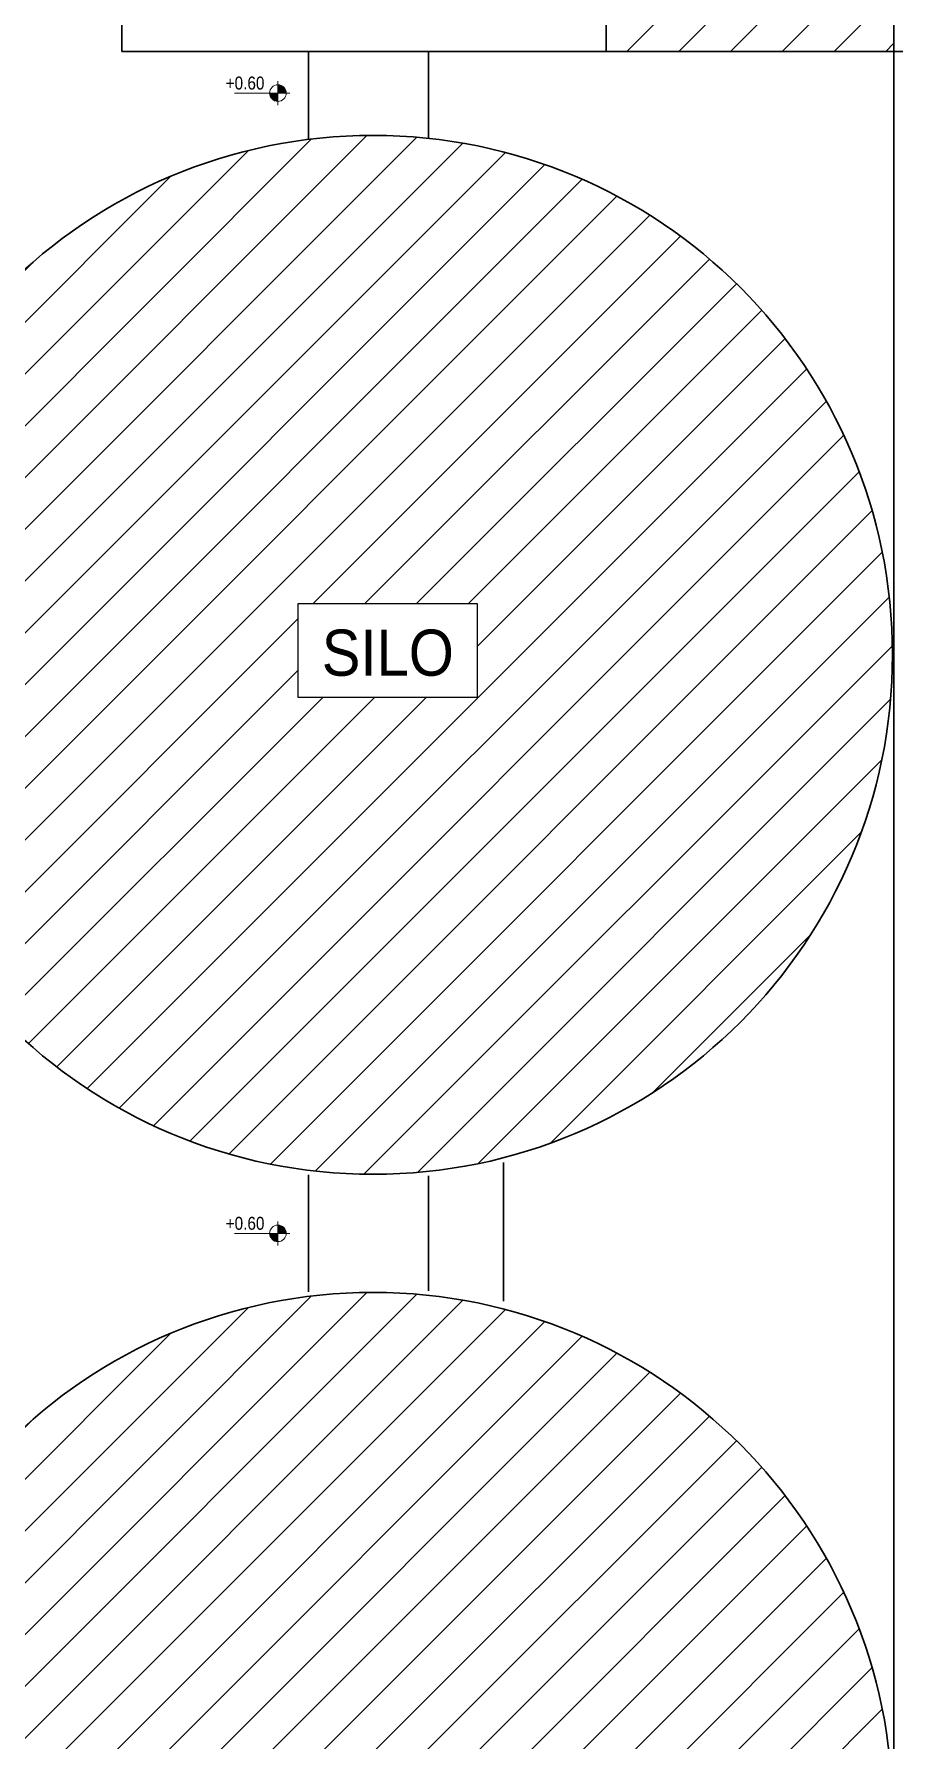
# Model space of a CAD drawing. Header units: millimetres. Extents: x -388065 to 2372687422, y -192755 to 667797.
# Drawn here: x -260932 to -242294, y 482864 to 519839 of the extents above; entities that cross this region are included whole.
import ezdxf
from ezdxf.enums import TextEntityAlignment as Align

# ---------------------------------------------------------------- set-up
doc = ezdxf.new("R2010")
doc.units = ezdxf.units.MM
for name, color, linetype in [('150', 7, 'Continuous'), ('45-TEXTS', 3, 'Continuous'), ('HSYM-25', 7, 'Continuous'), ('S-DIM', 5, 'Continuous'), ('S-HATCH', 30, 'Continuous')]:
    doc.layers.add(name, color=color, linetype=linetype)
for name, color, linetype, lineweight in [('KOT-20', 2, 'Continuous', 20), ('KOT-30', 3, 'Continuous', 0), ('STR-CONC', 3, 'Continuous', 30)]:
    doc.layers.add(name, color=color, linetype=linetype, lineweight=lineweight)
doc.styles.add('ARİEL TUR', font='arial.ttf', dxfattribs={"width": 0.85})
doc.styles.add('TITLE', font='arial.ttf')
doc.styles.add('WTURKCE', font='WTURKCE.SHX', dxfattribs={"width": 0.9})

# ---------------------------------------------------------------- blocks, each defined once
blk = doc.blocks.new('SSSLL')
at = {"layer": 'STR-CONC'}
for centre in [(-1067, 25083), (-1067, 3)]:
    blk.add_circle(centre, 11260, dxfattribs=at)
blk = doc.blocks.new('KOTP4')
at = {"layer": 'KOT-20', "color": 7}
for p, q in [((-0.94, 0), (0.26, 0)), ((0, 0.26), (0, -0.26))]:
    blk.add_line(p, q, dxfattribs=at)
at = {"layer": 'KOT-20', "color": 1, "const_width": 0.18}
for points in [[(-0.09, 0, 0.414214), (0, -0.09, 1)], [(0.09, 0, 0.414214), (0, 0.09, 1)]]:
    blk.add_lwpolyline(points, format="xyb", dxfattribs=at)
at = {"layer": 'KOT-20', "color": 7}
blk.add_circle((0, 0), 0.18, dxfattribs=at)
at = {"layer": 'KOT-30', "style": 'WTURKCE', "width": 0.8}
blk.add_attdef('000.00', text='', height=0.25, dxfattribs=at).set_placement((742.854, 0.351), align=Align.CENTER)

msp = doc.modelspace()

# ---------------------------------------------------------------- hatches: boundary and pattern name
at = {"layer": 'S-HATCH'}
h = msp.add_hatch(dxfattribs=at)
h.set_pattern_fill('ANSI31', color=256, scale=250)
h.set_pattern_definition([(45, (908141.1, 71084.26), (-561.266, 561.266), [])])
h.paths.add_polyline_path([(-236750.292, 528117.423), (-239850.2919, 528117.423), (-239850.2919, 527117.423), (-239850.2919, 524952.9383), (-242293.536, 524952.9383), (-242293.536, 519464.003), (-221920.406, 519464.003), (-221920.406, 524952.9383), (-224150.2919, 524952.9383), (-224150.292, 528117.423), (-227250.2919, 528117.4231), (-227250.2919, 527117.423), (-227250.2919, 524952.9383), (-230450.2919, 524952.9383), (-230450.2919, 528117.4231), (-233550.2919, 528117.423), (-233550.2919, 527117.423), (-233550.2919, 524952.9383), (-236750.2919, 524952.9383)])
h.paths.add_polyline_path([(-223469.6557, 523074.8038), (-223469.6557, 521038.9062), (-239641.8523, 521038.9062), (-239641.8523, 523074.8038)], flags=16)
h.paths.add_polyline_path([(-239542.4916, 521235.4435), (-223306.4071, 521235.4435), (-223306.4071, 522787.6263), (-239542.4916, 522787.6263)], flags=16)
h = msp.add_hatch(dxfattribs=at)
h.set_pattern_fill('ANSI31', color=256, scale=250)
h.set_pattern_definition([(45, (534875.36, 1035258.1), (-561.266, 561.266), [])])
h.paths.add_polyline_path([(-242293.536, 524952.9383), (-248529.3791, 524952.9383), (-248529.3791, 519464.003), (-242293.536, 519464.003)])
h = msp.add_hatch(dxfattribs=at)
h.set_pattern_fill('ANSI31', color=256, scale=250)
h.set_pattern_definition([(45, (939391.95, -21315.74), (-561.266, 561.266), [])])
edge = h.paths.add_edge_path()
edge.add_arc((-253584.391, 506384.003), 11259.9995, 0, 360)
h.paths.add_polyline_path([(-255208.1694, 507494.8037), (-251326.9328, 507494.8037), (-251326.9328, 505458.9061), (-255208.1694, 505458.9061)], flags=16)
h.paths.add_polyline_path([(-254955.1323, 505655.4433), (-251572.5948, 505655.4433), (-251572.5948, 507207.6261), (-254955.1323, 507207.6261)], flags=0)
h = msp.add_hatch(dxfattribs=at)
h.set_pattern_fill('ANSI31', color=256, scale=250)
h.set_pattern_definition([(45, (939391.95, -46395.74), (-561.266, 561.266), [])])
edge = h.paths.add_edge_path()
edge.add_arc((-253584.391, 481304.003), 11259.9995, 0, 360)
h.paths.add_polyline_path([(-255208.1694, 482414.8037), (-251326.9328, 482414.8037), (-251326.9328, 480378.9061), (-255208.1694, 480378.9061)], flags=16)
h.paths.add_polyline_path([(-254955.1323, 480575.4433), (-251572.5948, 480575.4433), (-251572.5948, 482127.6261), (-254955.1323, 482127.6261)], flags=0)

# ---------------------------------------------------------------- linework, layer by layer
at = {"elevation": 0}
msp.add_lwpolyline([(-255208.1694, 507494.8037), (-251326.9328, 507494.8037), (-251326.9328, 505458.9061), (-255208.1694, 505458.9061)], close=True, dxfattribs=at)
at = {"layer": 'S-DIM', "color": 6, "lineweight": 35}
msp.add_line((-221347.1281, 519464.003, 0), (-242293.536, 519464.003, 0), dxfattribs=at)
at = {"layer": 'STR-CONC'}
for p, q in [((-254984.3905, 519464.003, 0), (-254984.3905, 517556.6304, 0)), ((-252384.3905, 519464.003, 0), (-252384.3905, 517579.8774, 0)), ((-254984.3905, 495110.6008, 0), (-254984.3905, 492577.4055, 0)), ((-250758.2024, 492371.5138, 0), (-250758.2024, 495381.1735, 0)), ((-252384.3905, 495087.5613, 0), (-252384.3905, 492600.4451, 0))]:
    msp.add_line(p, q, dxfattribs=at)
at = {"layer": 'STR-CONC', "color": 6, "elevation": 0, "flags": 128}
msp.add_lwpolyline([(-317097.1281, 649758.8817), (-243493.536, 649758.8817, -1.3086567047), (-242293.536, 642258.8817), (-242293.536, 475399.5319, -1.3086567047), (-243493.536, 467899.5319), (-317097.1281, 467899.5319)], format="xyb", close=True, dxfattribs=at)
at = {"layer": 'STR-CONC', "elevation": 0}
msp.add_lwpolyline([(-221920.406, 524952.9383), (-221920.406, 519464.003), (-259029.3791, 519464.003), (-259029.3791, 524952.9383)], dxfattribs=at)
msp.add_lwpolyline([(-248529.3791, 524952.9383), (-242293.536, 524952.9383), (-242293.536, 519464.003), (-248529.3791, 519464.003)], close=True, dxfattribs=at)

# ---------------------------------------------------------------- block references
at = {"layer": '150'}
msp.add_blockref('SSSLL', (-252517.1283, 481300.8586, 0), dxfattribs=at)
at = {"layer": 'HSYM-25'}
ref = msp.add_blockref('KOTP4', (-255646.8986, 518560.7042, 0), dxfattribs=dict(at, xscale=1000, yscale=1000, zscale=1000))
ref.add_attrib('000.00', '+0.60', dxfattribs={"layer": 'KOT-30', "color": 7, "height": 280, "style": 'ARİEL TUR', "width": 0.85}).set_placement((-256358.9918, 518638.5475, 0), align=Align.CENTER)
ref = msp.add_blockref('KOTP4', (-255646.8986, 493844.0032, 0), dxfattribs=dict(at, xscale=1000, yscale=1000, zscale=1000))
ref.add_attrib('000.00', '+0.60', dxfattribs={"layer": 'KOT-30', "color": 7, "height": 280, "style": 'ARİEL TUR', "width": 0.85}).set_placement((-256358.9918, 493921.8464, 0), align=Align.CENTER)

# ---------------------------------------------------------------- texts
at = {"layer": '45-TEXTS', "style": 'TITLE', "width": 0.9}
msp.add_text('SILO', height=1000, dxfattribs=at).set_placement((-254696.4352, 505931.1936, 0))

doc.saveas('drawing.dxf')
